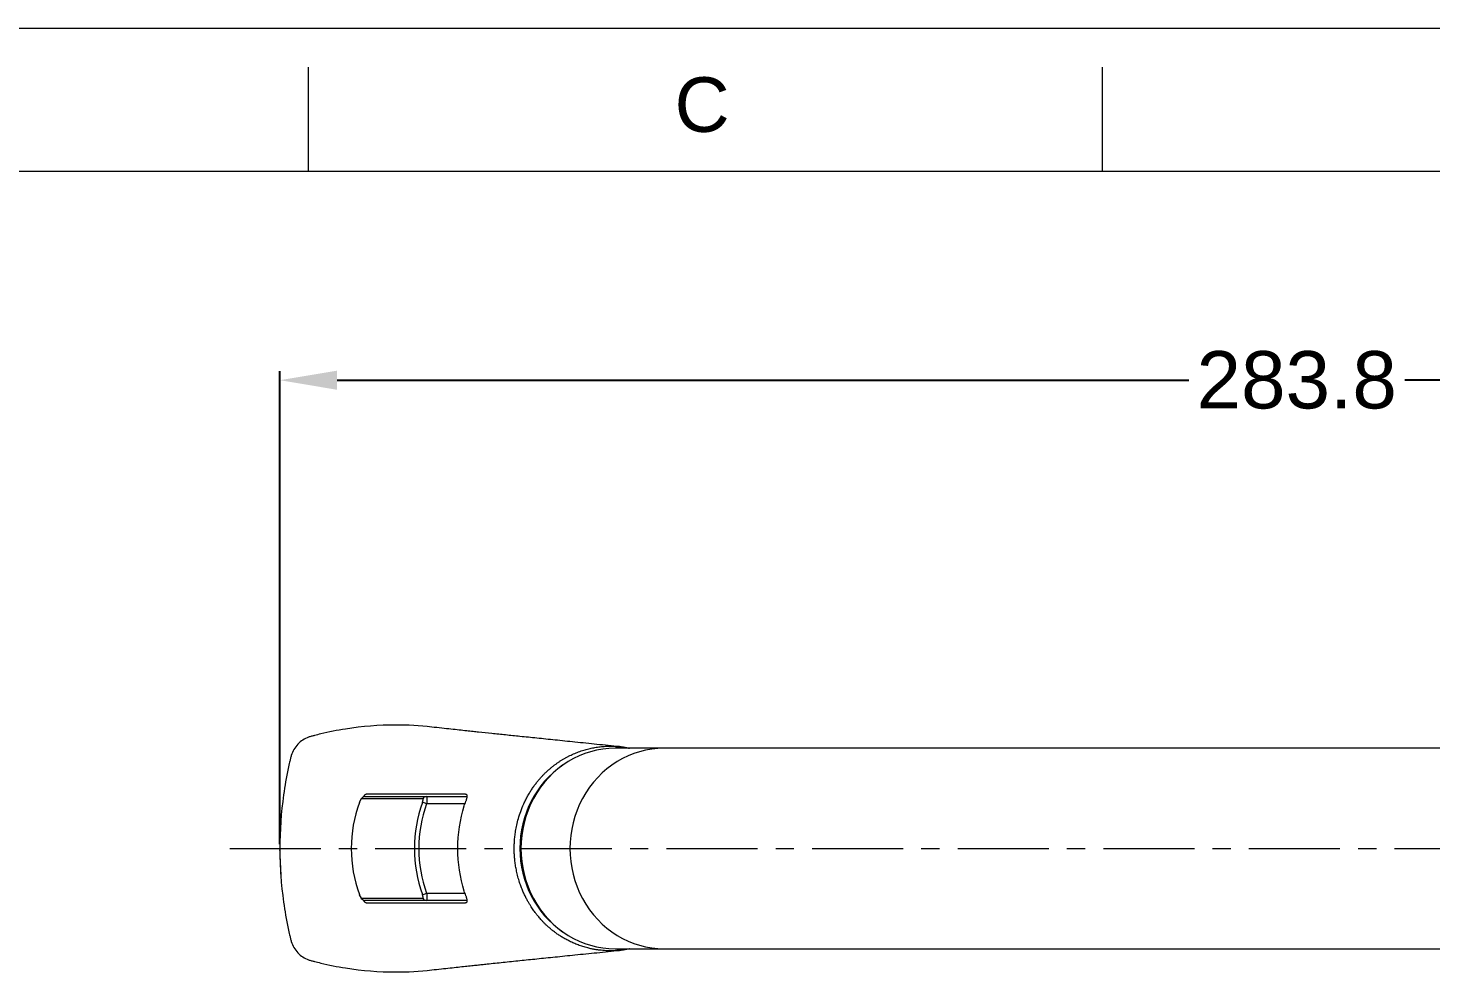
# Model space of a CAD drawing. Header units: millimetres. Extents: x 7606 to 8200, y 2765 to 3605.
# Drawn here: x 7808.9 to 8004.6, y 3473.3 to 3605.1 of the extents above; entities that cross this region are included whole.
import ezdxf

# ---------------------------------------------------------------- set-up
doc = ezdxf.new("R2010")
doc.units = ezdxf.units.MM
doc.linetypes.add('CENTERX2', pattern=[20.32, 12.7, -2.54, 2.54, -2.54])
doc.layers.get('0').update_dxf_attribs({"color": 3})
for name, color, linetype, lineweight in [('CENTER', 1, 'CENTERX2', 15), ('DIM_', 3, 'Continuous', 9), ('FORM', 7, 'Continuous', 13)]:
    doc.layers.add(name, color=color, linetype=linetype, lineweight=lineweight)
doc.styles.get("Standard").update_dxf_attribs({"font": 'arial.ttf'})
doc.dimstyles.new('사본(2) STANDARD', dxfattribs={"dimscale": 0, "dimtxt": 5, "dimasz": 5, "dimexe": 1.25, "dimexo": 0.625, "dimgap": 1.5, "dimtad": 3, "dimtih": 1, "dimtoh": 1, "dimdec": 1, "dimzin": 9, "dimdsep": 46, "dimtxsty": 'Standard', "dimcen": 2.5, "dimclrd": 3, "dimclre": 3, "dimclrt": 4, "dimadec": 0, "dimazin": 0, "dimtfac": 1, "dimtdec": 1, "dimtmove": 0, "dimatfit": 3, "dimfxl": 1.25, "dimtfill": 1, "dimtolj": 1, "dimtzin": 0, "dimarcsym": 0})

# ---------------------------------------------------------------- blocks, each defined once
blk = doc.blocks.new('*D14')
at = {"layer": 'DIM_', "color": 3, "lineweight": -2, "transparency": 16777216}
for p, q in [((7844.01, 3491.17), (7844.01, 3557.17)), ((7852.01, 3555.92), (7970.84, 3555.92)), ((8119.82, 3555.92), (8000.99, 3555.92)), ((8127.82, 3491.17), (8127.82, 3557.17))]:
    blk.add_line(p, q, dxfattribs=at)
at = {"layer": 'DIM_', "color": 3, "transparency": 16777216}
for points in [[(7852.01, 3557.25), (7852.01, 3554.58), (7844.01, 3555.92)], [(8119.82, 3557.25), (8119.82, 3554.58), (8127.82, 3555.92)]]:
    blk.add_solid(points, dxfattribs=at)
at = {"layer": 'DIM_', "color": 4, "transparency": 16777216, "insert": (7985.91, 3555.92), "char_height": 8, "attachment_point": 5, "bg_fill": 3, "box_fill_scale": 1.1, "bg_fill_color": 256, "bg_fill_true_color": 13158600, "bg_fill_transparency": 0}
blk.add_mtext('\\A1;283.8', dxfattribs=at)

msp = doc.modelspace()

# ---------------------------------------------------------------- linework, layer by layer
at = {"linetype": 'Continuous', "lineweight": 18}
for p, q in [((7897.65, 3504.55), (7890.81, 3504.55)), ((8101.32, 3504.55), (7897.65, 3504.55)), ((7855.88, 3497.8), (7864.42, 3497.8)), ((7864.42, 3497.8), (7870.1, 3497.8)), ((7864.42, 3483.3), (7855.88, 3483.3)), ((7870.1, 3483.3), (7864.42, 3483.3)), ((7890.81, 3476.55), (7897.65, 3476.55)), ((7897.65, 3476.55), (8101.32, 3476.55))]:
    msp.add_line(p, q, dxfattribs=at)
at = {"linetype": 'Continuous', "lineweight": 13}
for p, q in [((7863.97, 3497.49), (7855.43, 3497.49)), ((7869.87, 3496.8), (7864.49, 3496.8)), ((7855.43, 3483.61), (7863.97, 3483.61)), ((7864.49, 3484.3), (7869.88, 3484.3))]:
    msp.add_line(p, q, dxfattribs=at)
at = {"linetype": 'Continuous', "lineweight": 18}
for centre, major_axis, ratio, start_param, end_param in [((7890.81, 3490.55), (0, 14), 0.939693, 0, 3.141593), ((7890.47, 3490.55), (0, -13.8), 0.939693, 3.712283, 5.712397), ((7871.63, 3490.55), (0, 18.27), 0.965926, 1.21141, 1.930183), ((7880.43, 3490.55), (0, -18.27), 0.965926, 4.353003, 5.071775), ((7864.36, 3496.8), (0.47, -0.171), 0.091027, 1.325036, 2.895832), ((7864.36, 3484.3), (0.47, 0.171), 0.091027, 3.387353, 4.958149)]:
    msp.add_ellipse(centre, major_axis=major_axis, ratio=ratio, start_param=start_param, end_param=end_param, dxfattribs=at)
at = {"linetype": 'Continuous', "lineweight": 13}
for centre, major_axis, ratio, start_param, end_param in [((7897.65, 3490.55), (0, 14), 0.939693, 0, 3.141593), ((7855.88, 3497.3), (0, -0.5), 0.965926, 3.141593, 4.32277), ((7880.56, 3490.55), (0, 17.77), 0.965926, 1.21141, 1.930183), ((7864.42, 3497.3), (0, -0.5), 0.965926, 3.141593, 4.32277), ((7855.88, 3483.8), (0, -0.5), 0.965926, 5.102008, 6.283185), ((7864.42, 3483.8), (0, -0.5), 0.965926, 5.102008, 6.283185)]:
    msp.add_ellipse(centre, major_axis=major_axis, ratio=ratio, start_param=start_param, end_param=end_param, dxfattribs=at)
at = {"linetype": 'Continuous', "lineweight": 18}
for points, knots in [([(7865.21, 3507.5), (7863.54, 3507.69), (7859.52, 3507.91), (7854.33, 3507.5), (7850.57, 3506.76), (7849, 3506.36), (7848.43, 3506.21), (7847.58, 3505.97), (7846.42, 3505.22), (7845.71, 3503.98), (7845.49, 3503.08), (7845.34, 3502.47), (7844.97, 3500.8), (7844.27, 3496.8), (7844.01, 3493.05), (7844.01, 3490.55)], [0, 0, 0, 0, 0.150923, 0.363193, 0.469327, 0.495861, 0.509128, 0.522394, 0.575462, 0.628529, 0.641796, 0.655063, 0.681596, 0.787731, 1, 1, 1, 1]), ([(7891.41, 3504.77), (7890.36, 3504.87), (7888.28, 3505.08), (7885.27, 3505.39), (7882.48, 3505.68), (7879.92, 3505.94), (7877.62, 3506.18), (7875.53, 3506.39), (7873.59, 3506.6), (7872.09, 3506.75), (7870.92, 3506.88), (7870.03, 3506.97), (7869, 3507.08), (7867.84, 3507.21), (7866.56, 3507.35), (7865.67, 3507.45), (7865.21, 3507.5)], [0, 0, 0, 0, 0.111861, 0.221285, 0.321876, 0.414786, 0.501537, 0.576957, 0.649567, 0.722181, 0.752667, 0.789376, 0.832459, 0.881921, 0.937766, 1, 1, 1, 1]), ([(7891.41, 3504.77), (7891.54, 3504.75), (7891.81, 3504.72), (7892.23, 3504.66), (7892.57, 3504.6), (7892.75, 3504.56), (7892.79, 3504.55)], [0, 0, 0, 0, 0.264661, 0.594084, 0.931018, 1, 1, 1, 1]), ([(7855.64, 3497.74), (7855.63, 3497.74), (7855.56, 3497.7), (7855.42, 3497.57), (7855.27, 3497.36), (7855.16, 3497.14), (7855.11, 3497.03), (7855.09, 3496.97)], [0, 0, 0, 0, 0.024936, 0.313596, 0.637474, 0.813837, 1, 1, 1, 1]), ([(7855.43, 3497.49), (7855.43, 3497.49), (7855.43, 3497.49), (7855.42, 3497.49), (7855.42, 3497.49), (7855.42, 3497.49), (7855.41, 3497.49), (7855.41, 3497.48), (7855.41, 3497.48), (7855.4, 3497.48), (7855.4, 3497.48), (7855.4, 3497.48), (7855.39, 3497.47), (7855.39, 3497.47), (7855.38, 3497.47), (7855.38, 3497.46), (7855.37, 3497.46), (7855.37, 3497.46), (7855.37, 3497.45), (7855.36, 3497.44), (7855.34, 3497.42), (7855.32, 3497.4), (7855.3, 3497.37), (7855.27, 3497.33), (7855.24, 3497.28), (7855.21, 3497.22), (7855.19, 3497.18), (7855.17, 3497.14), (7855.17, 3497.12), (7855.16, 3497.1), (7855.15, 3497.08), (7855.14, 3497.06), (7855.13, 3497.04), (7855.12, 3497.02), (7855.11, 3497), (7855.11, 3496.98), (7855.11, 3496.98)], [0, 0, 0, 0, 0.014117, 0.028161, 0.042139, 0.056062, 0.069935, 0.08377, 0.097573, 0.111353, 0.12512, 0.138882, 0.152647, 0.166424, 0.180223, 0.194051, 0.207918, 0.221831, 0.235799, 0.249831, 0.311769, 0.373643, 0.436123, 0.499861, 0.582384, 0.665279, 0.749802, 0.777665, 0.805415, 0.833094, 0.860744, 0.888405, 0.916121, 0.943931, 0.971877, 1, 1, 1, 1]), ([(7855.69, 3497.76), (7855.69, 3497.77), (7855.7, 3497.77), (7855.71, 3497.79), (7855.71, 3497.8), (7855.73, 3497.83), (7855.73, 3497.84), (7855.77, 3497.9), (7855.8, 3497.94), (7855.83, 3497.99), (7855.84, 3498), (7855.86, 3498.01), (7855.86, 3498.02), (7855.88, 3498.04), (7855.9, 3498.06), (7855.94, 3498.1), (7855.97, 3498.12), (7856.01, 3498.13), (7856.01, 3498.14), (7856.03, 3498.14), (7856.05, 3498.15), (7856.07, 3498.15), (7856.08, 3498.15)], [0, 0, 0, 0, 0.024787, 0.024787, 0.078965, 0.078965, 0.133144, 0.133144, 0.349858, 0.349858, 0.404036, 0.404036, 0.458215, 0.458215, 0.566572, 0.566572, 0.783286, 0.783286, 0.837464, 0.837464, 0.891643, 1, 1, 1, 1]), ([(7869.94, 3498.15), (7868.78, 3498.15), (7867.61, 3498.15), (7865.29, 3498.15), (7864.13, 3498.15), (7860.67, 3498.15), (7858.37, 3498.15), (7856.08, 3498.15)], [0, 0, 0, 0, 0.25, 0.25, 0.5, 0.5, 1, 1, 1, 1]), ([(7863.91, 3496.98), (7863.91, 3496.98), (7863.91, 3496.99), (7863.91, 3497), (7863.92, 3497.01), (7863.92, 3497.02), (7863.93, 3497.04), (7863.93, 3497.05), (7863.93, 3497.06), (7863.94, 3497.07), (7863.94, 3497.08), (7863.95, 3497.1), (7863.95, 3497.11), (7863.95, 3497.12), (7863.96, 3497.13), (7863.96, 3497.14), (7863.96, 3497.15), (7863.97, 3497.19), (7863.99, 3497.25), (7864, 3497.32), (7864.01, 3497.37), (7864.01, 3497.4), (7864.01, 3497.42), (7864.01, 3497.44), (7864, 3497.45), (7864, 3497.46), (7864, 3497.47), (7864, 3497.47), (7863.99, 3497.48), (7863.99, 3497.48), (7863.99, 3497.49), (7863.98, 3497.49), (7863.98, 3497.49), (7863.97, 3497.49), (7863.97, 3497.49)], [0, 0, 0, 0, 0.015819, 0.031577, 0.047282, 0.062941, 0.078561, 0.094148, 0.109712, 0.125258, 0.140794, 0.156327, 0.171866, 0.187416, 0.202986, 0.218583, 0.234215, 0.249887, 0.375803, 0.499366, 0.563307, 0.625808, 0.687522, 0.749124, 0.774556, 0.799779, 0.82484, 0.849791, 0.874681, 0.899561, 0.924483, 0.949497, 0.974653, 1, 1, 1, 1]), ([(7864.42, 3497.8), (7864.42, 3497.8), (7864.42, 3497.8), (7864.43, 3497.8), (7864.43, 3497.8), (7864.43, 3497.8), (7864.44, 3497.8), (7864.44, 3497.79), (7864.45, 3497.79), (7864.45, 3497.79), (7864.45, 3497.79), (7864.46, 3497.78), (7864.46, 3497.78), (7864.47, 3497.78), (7864.47, 3497.77), (7864.47, 3497.77), (7864.48, 3497.76), (7864.48, 3497.76), (7864.48, 3497.75), (7864.49, 3497.75), (7864.49, 3497.74), (7864.49, 3497.73), (7864.5, 3497.73), (7864.5, 3497.72), (7864.5, 3497.71), (7864.51, 3497.7), (7864.51, 3497.69), (7864.51, 3497.68), (7864.51, 3497.67), (7864.52, 3497.66), (7864.52, 3497.65), (7864.52, 3497.63), (7864.52, 3497.62), (7864.53, 3497.61), (7864.53, 3497.59), (7864.53, 3497.58), (7864.53, 3497.56), (7864.53, 3497.55), (7864.54, 3497.53), (7864.54, 3497.51), (7864.54, 3497.49), (7864.54, 3497.48), (7864.54, 3497.46), (7864.54, 3497.44), (7864.54, 3497.42), (7864.54, 3497.4), (7864.54, 3497.37), (7864.54, 3497.35), (7864.54, 3497.33), (7864.54, 3497.31), (7864.54, 3497.28), (7864.54, 3497.26), (7864.54, 3497.23), (7864.54, 3497.21), (7864.53, 3497.18), (7864.53, 3497.15), (7864.53, 3497.13), (7864.53, 3497.1), (7864.53, 3497.07), (7864.52, 3497.04), (7864.52, 3497.01), (7864.52, 3496.98), (7864.51, 3496.95), (7864.51, 3496.92), (7864.5, 3496.89), (7864.5, 3496.86), (7864.49, 3496.83), (7864.49, 3496.81), (7864.49, 3496.8)], [0, 0, 0, 0, 0.010106, 0.020363, 0.030772, 0.041333, 0.052047, 0.062912, 0.073931, 0.085103, 0.096428, 0.107906, 0.119538, 0.131324, 0.143264, 0.155359, 0.167608, 0.180011, 0.19257, 0.205283, 0.218152, 0.231176, 0.244355, 0.25769, 0.271181, 0.284827, 0.29863, 0.312589, 0.326704, 0.340975, 0.355403, 0.369987, 0.384728, 0.399626, 0.414681, 0.429892, 0.445261, 0.460787, 0.47647, 0.492311, 0.508309, 0.524464, 0.540777, 0.557248, 0.573876, 0.590662, 0.607606, 0.624708, 0.641968, 0.659386, 0.676962, 0.694697, 0.712589, 0.73064, 0.748849, 0.767217, 0.785743, 0.804427, 0.82327, 0.842272, 0.861432, 0.880751, 0.900229, 0.919865, 0.939661, 0.959615, 0.979728, 1, 1, 1, 1]), ([(7869.96, 3483.95), (7869.89, 3484.16), (7869.19, 3486.27), (7868.85, 3488.53), (7868.85, 3492.57), (7869.19, 3494.82), (7869.89, 3496.94), (7869.96, 3497.15)], [0, 0, 0, 0, 0.050862, 0.5, 0.5, 0.949138, 1, 1, 1, 1]), ([(7869.94, 3498.15), (7869.97, 3498.15), (7869.99, 3498.14), (7870.03, 3498.12), (7870.03, 3498.11), (7870.05, 3498.1), (7870.05, 3498.09), (7870.06, 3498.08), (7870.06, 3498.08), (7870.08, 3498.04), (7870.09, 3498.01), (7870.1, 3497.96), (7870.1, 3497.95), (7870.1, 3497.93), (7870.11, 3497.9), (7870.11, 3497.85), (7870.11, 3497.8), (7870.1, 3497.76), (7870.1, 3497.75), (7870.1, 3497.72), (7870.1, 3497.71), (7870.09, 3497.64), (7870.08, 3497.58), (7870.06, 3497.51), (7870.06, 3497.49), (7870.05, 3497.46), (7870.05, 3497.45), (7870.04, 3497.4), (7870.03, 3497.37), (7870, 3497.28), (7869.98, 3497.21), (7869.96, 3497.15)], [0, 0, 0, 0, 0.125, 0.125, 0.1875, 0.1875, 0.21875, 0.21875, 0.25, 0.25, 0.375, 0.375, 0.40625, 0.40625, 0.4375, 0.5, 0.5625, 0.5625, 0.59375, 0.59375, 0.625, 0.625, 0.75, 0.75, 0.78125, 0.78125, 0.8125, 0.8125, 0.875, 0.875, 1, 1, 1, 1]), ([(7844.01, 3490.55), (7844.01, 3488.05), (7844.27, 3484.3), (7844.97, 3480.3), (7845.34, 3478.63), (7845.49, 3478.02), (7845.71, 3477.11), (7846.42, 3475.88), (7847.58, 3475.13), (7848.43, 3474.89), (7849, 3474.74), (7850.57, 3474.34), (7854.33, 3473.6), (7859.52, 3473.18), (7863.54, 3473.41), (7865.21, 3473.6)], [0, 0, 0, 0, 0.212269, 0.318404, 0.344937, 0.358204, 0.371471, 0.424538, 0.477606, 0.490872, 0.504139, 0.530673, 0.636807, 0.849077, 1, 1, 1, 1]), ([(7855.09, 3484.13), (7855.12, 3484.03), (7855.21, 3483.84), (7855.38, 3483.58), (7855.54, 3483.41), (7855.69, 3483.33), (7855.77, 3483.31), (7855.81, 3483.3)], [0, 0, 0, 0, 0.247426, 0.489535, 0.736349, 0.865334, 1, 1, 1, 1]), ([(7855.11, 3484.12), (7855.11, 3484.12), (7855.11, 3484.11), (7855.11, 3484.1), (7855.12, 3484.09), (7855.12, 3484.08), (7855.13, 3484.06), (7855.13, 3484.05), (7855.14, 3484.04), (7855.14, 3484.03), (7855.15, 3484.02), (7855.15, 3484), (7855.16, 3483.99), (7855.16, 3483.98), (7855.17, 3483.97), (7855.17, 3483.96), (7855.18, 3483.95), (7855.2, 3483.91), (7855.23, 3483.85), (7855.27, 3483.78), (7855.3, 3483.73), (7855.32, 3483.7), (7855.34, 3483.67), (7855.36, 3483.66), (7855.37, 3483.64), (7855.38, 3483.64), (7855.38, 3483.63), (7855.39, 3483.63), (7855.4, 3483.62), (7855.41, 3483.62), (7855.41, 3483.61), (7855.42, 3483.61), (7855.42, 3483.61), (7855.43, 3483.61), (7855.43, 3483.61)], [0, 0, 0, 0, 0.015819, 0.031577, 0.047282, 0.062941, 0.078561, 0.094148, 0.109712, 0.125258, 0.140794, 0.156327, 0.171866, 0.187416, 0.202986, 0.218583, 0.234215, 0.249887, 0.375803, 0.499366, 0.563307, 0.625808, 0.687522, 0.749124, 0.774556, 0.799779, 0.82484, 0.849791, 0.874681, 0.899561, 0.924483, 0.949497, 0.974653, 1, 1, 1, 1]), ([(7856.08, 3482.95), (7856.06, 3482.95), (7856.03, 3482.96), (7855.99, 3482.98), (7855.97, 3482.98), (7855.95, 3483), (7855.94, 3483), (7855.93, 3483.01), (7855.92, 3483.02), (7855.89, 3483.05), (7855.86, 3483.08), (7855.82, 3483.13), (7855.81, 3483.14), (7855.8, 3483.16), (7855.79, 3483.17), (7855.77, 3483.2), (7855.75, 3483.22), (7855.73, 3483.27), (7855.71, 3483.3), (7855.7, 3483.33)], [0, 0, 0, 0, 0.219931, 0.219931, 0.329897, 0.329897, 0.38488, 0.38488, 0.439863, 0.439863, 0.659794, 0.659794, 0.714777, 0.714777, 0.769759, 0.769759, 0.879725, 0.879725, 1, 1, 1, 1]), ([(7856.08, 3482.95), (7858.37, 3482.95), (7860.67, 3482.95), (7864.13, 3482.95), (7865.29, 3482.95), (7867.61, 3482.95), (7868.78, 3482.95), (7869.94, 3482.95)], [0, 0, 0, 0, 0.5, 0.5, 0.75, 0.75, 1, 1, 1, 1]), ([(7863.97, 3483.61), (7863.97, 3483.61), (7863.97, 3483.61), (7863.98, 3483.61), (7863.98, 3483.61), (7863.98, 3483.61), (7863.98, 3483.61), (7863.99, 3483.61), (7863.99, 3483.62), (7863.99, 3483.62), (7863.99, 3483.62), (7864, 3483.62), (7864, 3483.63), (7864, 3483.63), (7864, 3483.63), (7864, 3483.64), (7864, 3483.64), (7864, 3483.64), (7864, 3483.65), (7864.01, 3483.66), (7864.01, 3483.67), (7864.01, 3483.7), (7864.01, 3483.73), (7864, 3483.77), (7863.99, 3483.82), (7863.98, 3483.87), (7863.97, 3483.92), (7863.96, 3483.95), (7863.95, 3483.98), (7863.95, 3484), (7863.94, 3484.02), (7863.94, 3484.04), (7863.93, 3484.06), (7863.92, 3484.08), (7863.91, 3484.1), (7863.91, 3484.12), (7863.91, 3484.12)], [0, 0, 0, 0, 0.014117, 0.028161, 0.042139, 0.056062, 0.069935, 0.08377, 0.097573, 0.111353, 0.12512, 0.138882, 0.152647, 0.166424, 0.180223, 0.194051, 0.207918, 0.221831, 0.235799, 0.249831, 0.311769, 0.373643, 0.436123, 0.499861, 0.582384, 0.665279, 0.749802, 0.777665, 0.805415, 0.833094, 0.860744, 0.888405, 0.916121, 0.943931, 0.971877, 1, 1, 1, 1]), ([(7864.49, 3484.3), (7864.49, 3484.29), (7864.49, 3484.28), (7864.49, 3484.27), (7864.5, 3484.25), (7864.5, 3484.24), (7864.5, 3484.22), (7864.5, 3484.21), (7864.5, 3484.19), (7864.51, 3484.17), (7864.51, 3484.16), (7864.51, 3484.14), (7864.51, 3484.13), (7864.52, 3484.11), (7864.52, 3484.1), (7864.52, 3484.09), (7864.52, 3484.07), (7864.52, 3484.06), (7864.52, 3484.04), (7864.53, 3484.03), (7864.53, 3484.01), (7864.53, 3484), (7864.53, 3483.99), (7864.53, 3483.97), (7864.53, 3483.96), (7864.53, 3483.94), (7864.53, 3483.93), (7864.53, 3483.92), (7864.54, 3483.9), (7864.54, 3483.89), (7864.54, 3483.88), (7864.54, 3483.87), (7864.54, 3483.85), (7864.54, 3483.84), (7864.54, 3483.83), (7864.54, 3483.82), (7864.54, 3483.8), (7864.54, 3483.79), (7864.54, 3483.78), (7864.54, 3483.77), (7864.54, 3483.76), (7864.54, 3483.75), (7864.54, 3483.74), (7864.54, 3483.72), (7864.54, 3483.71), (7864.54, 3483.7), (7864.54, 3483.69), (7864.54, 3483.68), (7864.54, 3483.67), (7864.54, 3483.66), (7864.54, 3483.65), (7864.54, 3483.64), (7864.54, 3483.63), (7864.54, 3483.62), (7864.54, 3483.61), (7864.54, 3483.6), (7864.54, 3483.6), (7864.54, 3483.59), (7864.54, 3483.58), (7864.54, 3483.57), (7864.53, 3483.56), (7864.53, 3483.55), (7864.53, 3483.54), (7864.53, 3483.54), (7864.53, 3483.53), (7864.53, 3483.52), (7864.53, 3483.51), (7864.53, 3483.51), (7864.53, 3483.5), (7864.53, 3483.49), (7864.52, 3483.49), (7864.52, 3483.48), (7864.52, 3483.47), (7864.52, 3483.47), (7864.52, 3483.46), (7864.52, 3483.45), (7864.52, 3483.45), (7864.52, 3483.44), (7864.52, 3483.44), (7864.51, 3483.43), (7864.51, 3483.42), (7864.51, 3483.42), (7864.51, 3483.41), (7864.51, 3483.41), (7864.51, 3483.4), (7864.51, 3483.4), (7864.5, 3483.39), (7864.5, 3483.39), (7864.5, 3483.39), (7864.5, 3483.38), (7864.5, 3483.38), (7864.5, 3483.37), (7864.49, 3483.37), (7864.49, 3483.37), (7864.49, 3483.36), (7864.49, 3483.36), (7864.49, 3483.36), (7864.49, 3483.35), (7864.48, 3483.35), (7864.48, 3483.35), (7864.48, 3483.34), (7864.48, 3483.34), (7864.48, 3483.34), (7864.48, 3483.33), (7864.47, 3483.33), (7864.47, 3483.33), (7864.47, 3483.33), (7864.47, 3483.33), (7864.47, 3483.32), (7864.47, 3483.32), (7864.46, 3483.32), (7864.46, 3483.32), (7864.46, 3483.32), (7864.46, 3483.31), (7864.46, 3483.31), (7864.45, 3483.31), (7864.45, 3483.31), (7864.45, 3483.31), (7864.45, 3483.31), (7864.45, 3483.31), (7864.44, 3483.31), (7864.44, 3483.3), (7864.44, 3483.3), (7864.44, 3483.3), (7864.44, 3483.3), (7864.43, 3483.3), (7864.43, 3483.3), (7864.43, 3483.3), (7864.43, 3483.3), (7864.43, 3483.3), (7864.42, 3483.3), (7864.42, 3483.3), (7864.42, 3483.3), (7864.42, 3483.3), (7864.42, 3483.3)], [0, 0, 0, 0, 0.010156, 0.020272, 0.030349, 0.040386, 0.050383, 0.06034, 0.070258, 0.080136, 0.089974, 0.099772, 0.109531, 0.11925, 0.12893, 0.138569, 0.148169, 0.15773, 0.16725, 0.176731, 0.186173, 0.195575, 0.204937, 0.214259, 0.223542, 0.232785, 0.241989, 0.251153, 0.260277, 0.269362, 0.278408, 0.287413, 0.296379, 0.305306, 0.314193, 0.32304, 0.331848, 0.340616, 0.349345, 0.358034, 0.366684, 0.375294, 0.383865, 0.392396, 0.400888, 0.40934, 0.417753, 0.426126, 0.43446, 0.442755, 0.45101, 0.459226, 0.467402, 0.475539, 0.483636, 0.491694, 0.499713, 0.507692, 0.515632, 0.523532, 0.531394, 0.539216, 0.546998, 0.554742, 0.562446, 0.57011, 0.577736, 0.585322, 0.592869, 0.600377, 0.607845, 0.615274, 0.622665, 0.630015, 0.637327, 0.6446, 0.651833, 0.659027, 0.666183, 0.673299, 0.680376, 0.687414, 0.694413, 0.701372, 0.708293, 0.715175, 0.722018, 0.728821, 0.735586, 0.742312, 0.748999, 0.755647, 0.762256, 0.768826, 0.775358, 0.78185, 0.788304, 0.794719, 0.801095, 0.807432, 0.81373, 0.81999, 0.826211, 0.832394, 0.838538, 0.844643, 0.850709, 0.856737, 0.862726, 0.868677, 0.874589, 0.880463, 0.886298, 0.892095, 0.897853, 0.903573, 0.909255, 0.914898, 0.920503, 0.92607, 0.931598, 0.937088, 0.94254, 0.947954, 0.95333, 0.958667, 0.963967, 0.969228, 0.974451, 0.979637, 0.984785, 0.989894, 0.994966, 1, 1, 1, 1]), ([(7869.96, 3483.95), (7869.98, 3483.89), (7870, 3483.82), (7870.03, 3483.73), (7870.04, 3483.7), (7870.05, 3483.65), (7870.05, 3483.64), (7870.06, 3483.61), (7870.06, 3483.59), (7870.08, 3483.52), (7870.09, 3483.46), (7870.1, 3483.38), (7870.1, 3483.35), (7870.11, 3483.3), (7870.11, 3483.28), (7870.11, 3483.21), (7870.1, 3483.17), (7870.09, 3483.11), (7870.09, 3483.09), (7870.08, 3483.07), (7870.08, 3483.06), (7870.07, 3483.04), (7870.07, 3483.04), (7870.05, 3483), (7870.04, 3482.98), (7870.01, 3482.97), (7870.01, 3482.96), (7869.99, 3482.96), (7869.99, 3482.96), (7869.97, 3482.95), (7869.96, 3482.95), (7869.94, 3482.95)], [0, 0, 0, 0, 0.125, 0.125, 0.1875, 0.1875, 0.21875, 0.21875, 0.25, 0.25, 0.375, 0.375, 0.4375, 0.4375, 0.5, 0.5, 0.625, 0.625, 0.6875, 0.6875, 0.71875, 0.71875, 0.75, 0.75, 0.875, 0.875, 0.90625, 0.90625, 0.9375, 0.9375, 1, 1, 1, 1]), ([(7865.21, 3473.6), (7865.65, 3473.65), (7866.5, 3473.74), (7867.74, 3473.88), (7868.85, 3474), (7869.85, 3474.11), (7870.73, 3474.2), (7871.51, 3474.28), (7872.23, 3474.36), (7873.43, 3474.49), (7875.18, 3474.67), (7877.5, 3474.91), (7879.92, 3475.16), (7882.48, 3475.42), (7885.27, 3475.71), (7888.28, 3476.01), (7890.36, 3476.22), (7891.41, 3476.33)], [0, 0, 0, 0, 0.059544, 0.113266, 0.161172, 0.203265, 0.239549, 0.270028, 0.29727, 0.3245, 0.410073, 0.498457, 0.585208, 0.678119, 0.778713, 0.888138, 1, 1, 1, 1]), ([(7892.79, 3476.55), (7892.78, 3476.55), (7892.65, 3476.52), (7892.4, 3476.47), (7892.03, 3476.41), (7891.7, 3476.36), (7891.49, 3476.34), (7891.41, 3476.33)], [0, 0, 0, 0, 0.021238, 0.28311, 0.553344, 0.831935, 1, 1, 1, 1])]:
    msp.add_open_spline(points, degree=3, knots=knots, dxfattribs=at)
at = {"linetype": 'Continuous', "lineweight": 13}
for points, knots in [([(7876.71, 3490.55), (7876.71, 3490.7), (7876.72, 3491.05), (7876.75, 3491.61), (7876.81, 3492.27), (7876.91, 3493.02), (7877.07, 3493.85), (7877.3, 3494.77), (7877.62, 3495.76), (7877.98, 3496.63), (7878.32, 3497.34), (7878.6, 3497.88), (7878.9, 3498.39), (7879.2, 3498.87), (7879.52, 3499.32), (7879.83, 3499.74), (7880.16, 3500.14), (7880.48, 3500.51), (7880.8, 3500.85), (7881.12, 3501.17), (7881.44, 3501.46), (7881.75, 3501.73), (7882.06, 3501.98), (7882.36, 3502.22), (7882.68, 3502.44), (7882.99, 3502.66), (7883.31, 3502.87), (7883.64, 3503.06), (7883.97, 3503.25), (7884.31, 3503.43), (7884.65, 3503.6), (7885, 3503.75), (7885.35, 3503.9), (7885.7, 3504.04), (7886.06, 3504.16), (7886.42, 3504.28), (7886.78, 3504.38), (7887.13, 3504.47), (7887.47, 3504.55), (7887.81, 3504.62), (7888.16, 3504.68), (7888.52, 3504.73), (7888.89, 3504.77), (7889.27, 3504.8), (7889.66, 3504.83), (7890.06, 3504.83), (7890.48, 3504.83), (7890.9, 3504.81), (7891.22, 3504.79), (7891.39, 3504.77), (7891.41, 3504.77)], [0, 0, 0, 0, 0.019583, 0.043234, 0.07095, 0.102733, 0.13858, 0.178485, 0.222445, 0.270457, 0.297101, 0.322965, 0.348047, 0.372348, 0.395866, 0.418606, 0.440577, 0.461777, 0.482199, 0.501839, 0.520695, 0.538764, 0.555585, 0.572409, 0.589234, 0.606061, 0.622889, 0.639718, 0.656547, 0.673378, 0.690208, 0.70704, 0.723873, 0.740707, 0.757543, 0.77438, 0.791219, 0.808059, 0.822861, 0.838129, 0.853862, 0.87006, 0.886723, 0.90385, 0.921442, 0.939498, 0.95802, 0.977006, 0.996458, 1, 1, 1, 1]), ([(7891.41, 3476.33), (7891.36, 3476.33), (7891.17, 3476.31), (7890.83, 3476.28), (7890.41, 3476.27), (7889.98, 3476.27), (7889.53, 3476.28), (7889.07, 3476.31), (7888.61, 3476.36), (7888.13, 3476.42), (7887.64, 3476.51), (7887.08, 3476.63), (7886.47, 3476.8), (7885.81, 3477.02), (7885.18, 3477.26), (7884.6, 3477.52), (7884.05, 3477.8), (7883.54, 3478.09), (7883.07, 3478.38), (7882.63, 3478.68), (7882.23, 3478.98), (7881.85, 3479.28), (7881.51, 3479.57), (7881.2, 3479.86), (7880.92, 3480.13), (7880.66, 3480.39), (7880.43, 3480.64), (7880.23, 3480.87), (7880.05, 3481.09), (7879.89, 3481.29), (7879.76, 3481.46), (7879.62, 3481.65), (7879.46, 3481.86), (7879.28, 3482.13), (7879.08, 3482.43), (7878.86, 3482.78), (7878.63, 3483.17), (7878.4, 3483.6), (7878.16, 3484.08), (7877.92, 3484.61), (7877.68, 3485.2), (7877.45, 3485.86), (7877.23, 3486.6), (7877.05, 3487.36), (7876.91, 3488.08), (7876.82, 3488.76), (7876.75, 3489.4), (7876.72, 3489.99), (7876.71, 3490.37), (7876.71, 3490.55)], [0, 0, 0, 0, 0.007404, 0.025797, 0.04471, 0.064142, 0.084096, 0.10457, 0.125566, 0.147082, 0.169119, 0.191675, 0.223778, 0.254626, 0.284219, 0.312558, 0.339645, 0.365481, 0.390065, 0.413397, 0.435477, 0.456304, 0.475882, 0.49422, 0.511313, 0.527157, 0.541751, 0.555093, 0.567183, 0.578021, 0.587605, 0.595938, 0.60793, 0.621736, 0.637357, 0.654792, 0.674042, 0.695106, 0.717985, 0.742679, 0.769188, 0.797514, 0.832606, 0.865647, 0.896633, 0.925563, 0.952434, 0.977246, 1, 1, 1, 1])]:
    msp.add_open_spline(points, degree=3, knots=knots, dxfattribs=at)
at = {"linetype": 'Continuous', "lineweight": 18}
for points in [[(7892.66, 3504.55), (7891.4, 3504.77)], [(7843.98, 3490.35), (7844.12, 3486.97)], [(7891.41, 3476.33), (7892.65, 3476.55)]]:
    msp.add_open_spline(points, degree=1, dxfattribs=at)
at = {"layer": 'CENTER'}
msp.add_line((7837.01, 3490.55), (8134.82, 3490.55), dxfattribs=at)
at = {"layer": 'FORM', "color": 7, "linetype": 'Continuous'}
for p, q in [((7606.42, 3605.07), (8200.42, 3605.07)), ((7848.02, 3585.07), (7848.02, 3599.61)), ((7958.82, 3585.07), (7958.82, 3599.61)), ((8180.42, 3585.07), (7626.42, 3585.07))]:
    msp.add_line(p, q, dxfattribs=at)

# ---------------------------------------------------------------- texts
at = {"layer": 'FORM', "insert": (7902.94, 3594.34), "char_height": 7.62, "attachment_point": 5}
msp.add_mtext_dynamic_manual_height_columns('C', width=10, gutter_width=12.5, heights=[0], dxfattribs=at)

# ---------------------------------------------------------------- next in the draw order: dimensions: what is measured, and where the dimension line sits
at = {"layer": 'DIM_'}
dim = msp.add_linear_dim(base=(8127.82, 3555.92), p1=(7844.01, 3490.55), p2=(8127.82, 3490.55), dimstyle='사본(2) STANDARD', override={"dimscale": 1, "dimtxt": 8, "dimasz": 8, "dimtad": 0}, dxfattribs=at)
dim.commit()
dim.dimension.update_dxf_attribs({"geometry": '*D14', "text_midpoint": (7985.91, 3555.92)})

doc.saveas('drawing.dxf')
